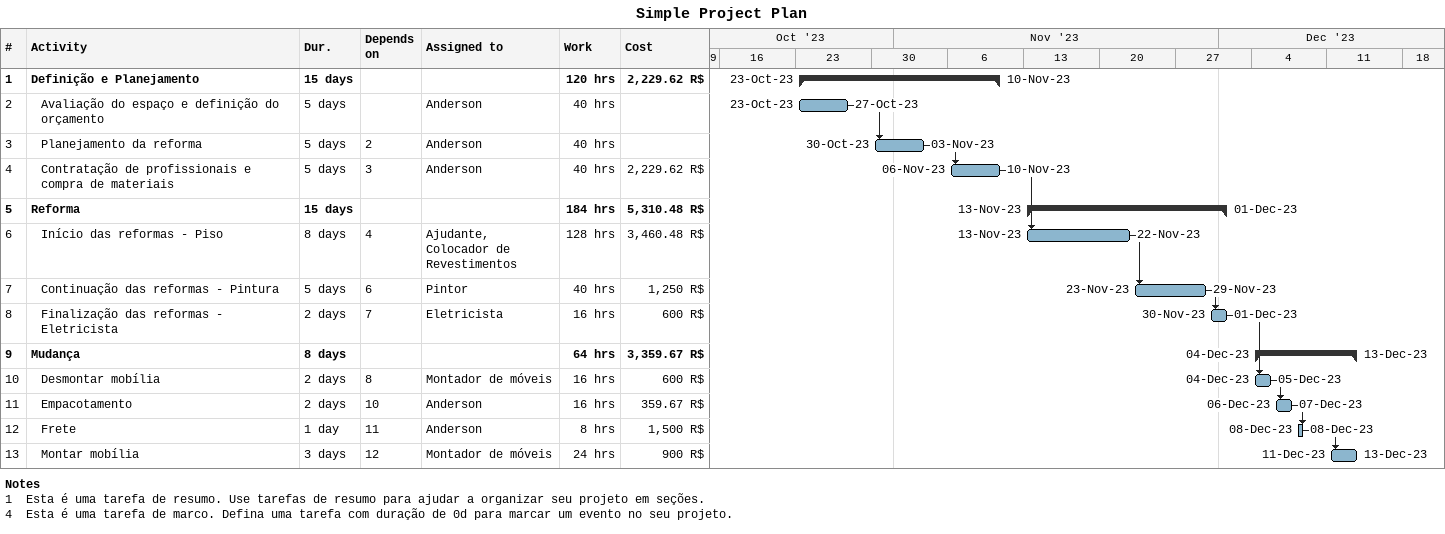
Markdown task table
Simple Project Plan

| ID | Level | Task | Duration | Start | Finish | Predecessors | Resources | Work (h) | Cost (R$) |
|---|---|---|---|---|---|---|---|---|---|
| 1 | 1 | **Definição e Planejamento** | 15d | 2023-10-23 | 2023-11-10 |  |  | 120 | 2229.62 |
| 2 | 2 | Avaliação do espaço e definição do orçamento | 5d | 2023-10-23 | 2023-10-27 |  | Anderson | 40 |  |
| 3 | 2 | Planejamento da reforma | 5d | 2023-10-30 | 2023-11-03 | 2 | Anderson | 40 |  |
| 4 | 2 | Contratação de profissionais e compra de materiais | 5d | 2023-11-06 | 2023-11-10 | 3 | Anderson | 40 | 2229.62 |
| 5 | 1 | **Reforma** | 15d | 2023-11-13 | 2023-12-01 |  |  | 184 | 5310.48 |
| 6 | 2 | Início das reformas - Piso | 8d | 2023-11-13 | 2023-11-22 | 4 | Ajudante, Colocador de Revestimentos | 128 | 3460.48 |
| 7 | 2 | Continuação das reformas - Pintura | 5d | 2023-11-23 | 2023-11-29 | 6 | Pintor | 40 | 1250 |
| 8 | 2 | Finalização das reformas - Eletricista | 2d | 2023-11-30 | 2023-12-01 | 7 | Eletricista | 16 | 600 |
| 9 | 1 | **Mudança** | 8d | 2023-12-04 | 2023-12-13 |  |  | 64 | 3359.67 |
| 10 | 2 | Desmontar mobília | 2d | 2023-12-04 | 2023-12-05 | 8 | Montador de móveis | 16 | 600 |
| 11 | 2 | Empacotamento | 2d | 2023-12-06 | 2023-12-07 | 10 | Anderson | 16 | 359.67 |
| 12 | 2 | Frete | 1d | 2023-12-08 | 2023-12-08 | 11 | Anderson | 8 | 1500 |
| 13 | 2 | Montar mobília | 3d | 2023-12-11 | 2023-12-13 | 12 | Montador de móveis | 24 | 900 |

Notes
- 1: Esta é uma tarefa de resumo. Use tarefas de resumo para ajudar a organizar seu projeto em seções.
- 4: Esta é uma tarefa de marco. Defina uma tarefa com duração de 0d para marcar um evento no seu projeto.
